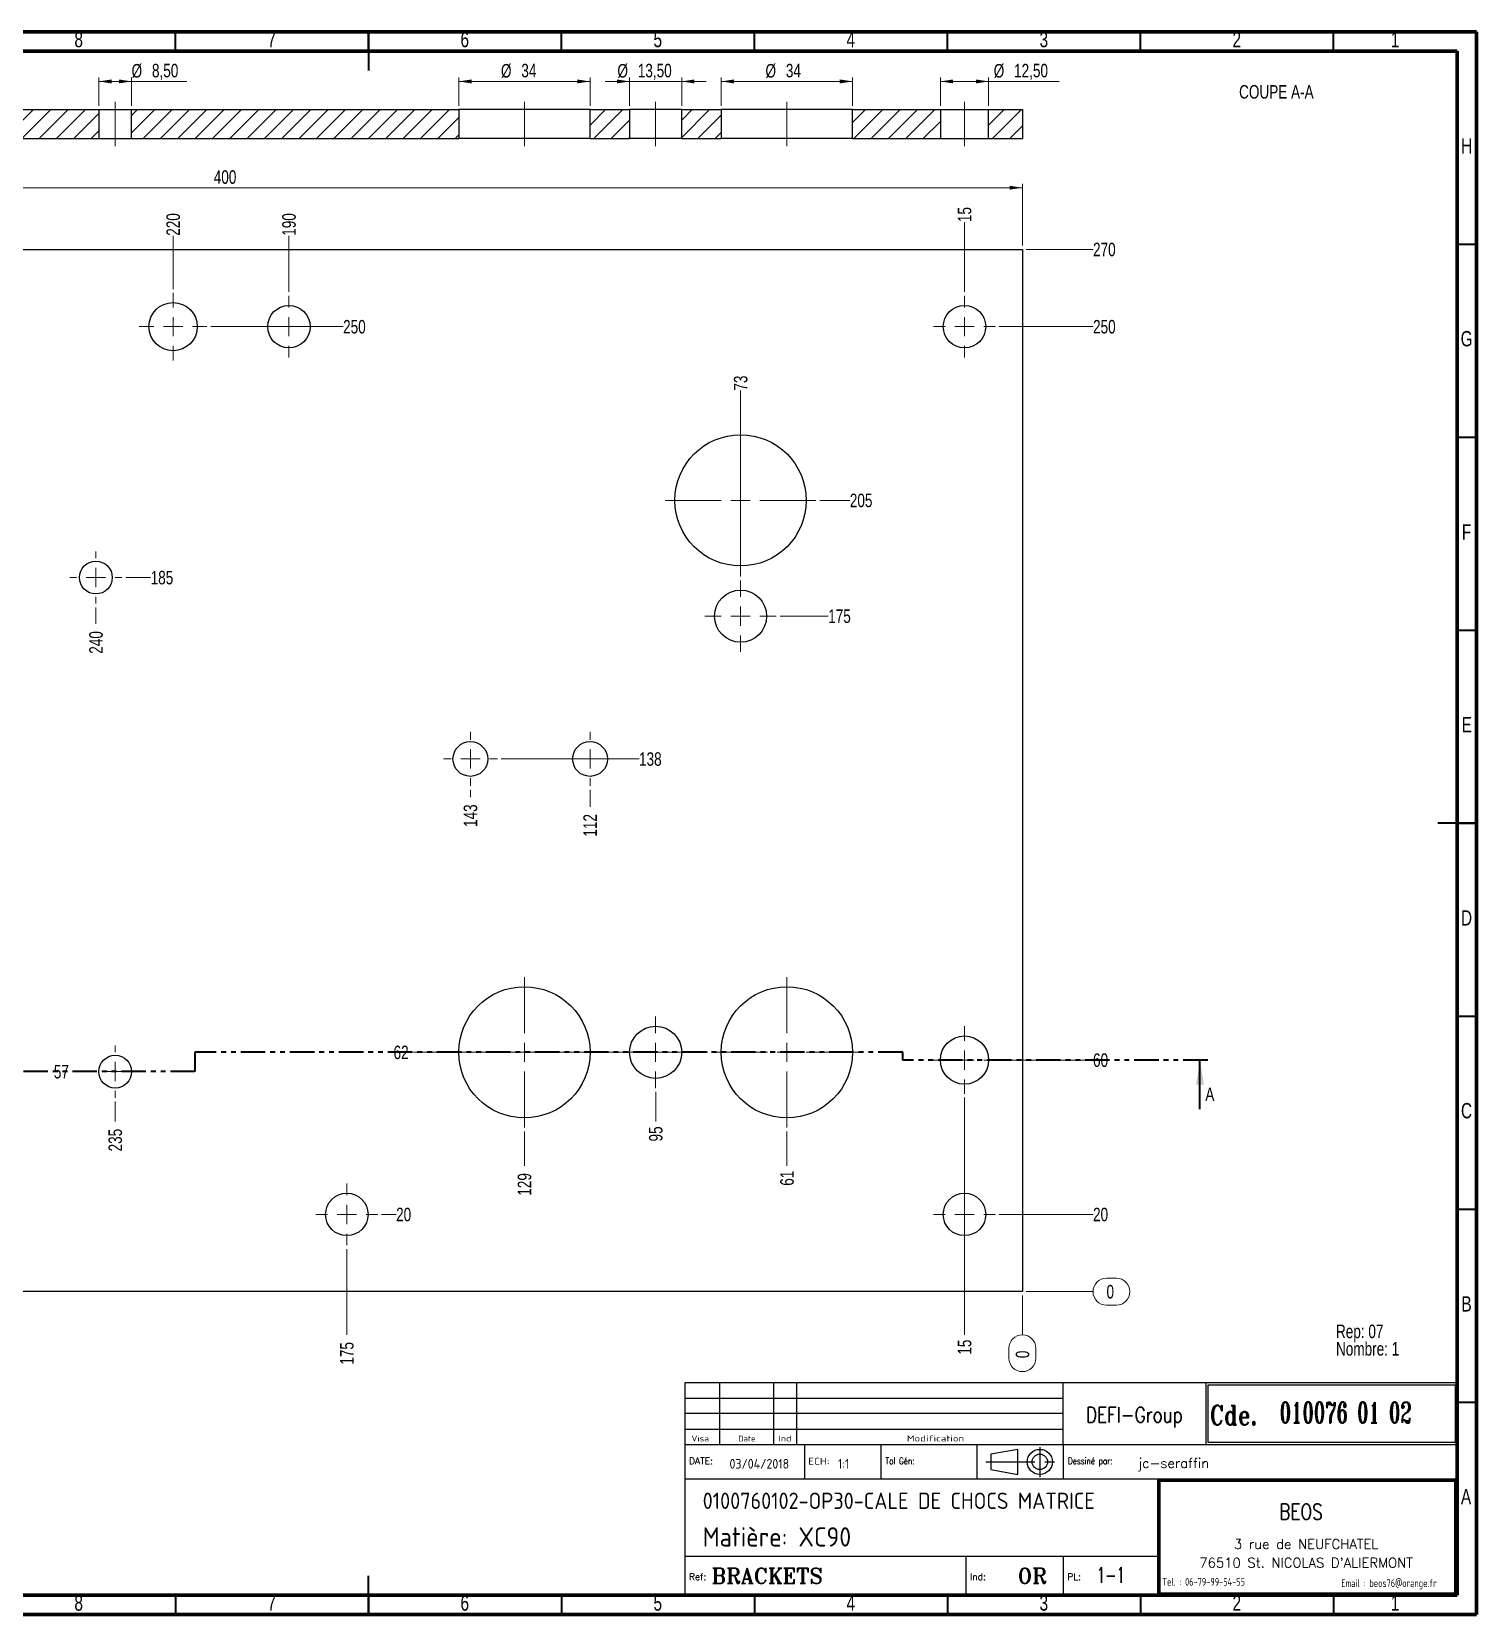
# Model space of a CAD drawing. Header units: millimetres. Extents: x 15 to 589, y 5 to 415.
# Drawn here: x 214.8 to 589, y 5 to 415 of the extents above; entities that cross this region are included whole.
import ezdxf

# ---------------------------------------------------------------- set-up
doc = ezdxf.new("R2010")
doc.units = ezdxf.units.MM
doc.linetypes.add('CENTERX2', pattern=[20.32, 12.7, -2.54, 2.54, -2.54])
doc.linetypes.add('PHANTOM', pattern=[12.7, 6.35, -1.27, 1.27, -1.27, 1.27, -1.27])
doc.layers.add('DIMENSIONS', color=176, linetype='Continuous')
doc.styles.add('SLDTEXTSTYLE0', font='TXT', dxfattribs={"width": 0.75})
doc.styles.add('SLDTEXTSTYLE1', font='ISOCP')
doc.styles.add('SLDTEXTSTYLE10', font='ISOCP', dxfattribs={"width": 1.147311})
doc.styles.add('SLDTEXTSTYLE11', font='ISOCP', dxfattribs={"width": 1.385904})
doc.styles.add('SLDTEXTSTYLE12', font='ISOCP', dxfattribs={"width": 1.246461})
doc.styles.add('SLDTEXTSTYLE13', font='ROMAND')
doc.styles.add('SLDTEXTSTYLE2', font='ROMANT', dxfattribs={"width": 0.8})
doc.styles.add('SLDTEXTSTYLE3', font='ISOCP', dxfattribs={"width": 0.8})
doc.styles.add('SLDTEXTSTYLE4', font='ROMANS', dxfattribs={"width": 0.8})
doc.styles.add('SLDTEXTSTYLE5', font='ROMANT')
doc.styles.add('SLDTEXTSTYLE6', font='ROMANS')
doc.styles.add('SLDTEXTSTYLE7', font='ROMANT', dxfattribs={"width": 0.65})
doc.styles.add('SLDTEXTSTYLE8', font='ISOCP', dxfattribs={"width": 1.446157})
doc.styles.add('SLDTEXTSTYLE9', font='ISOCP', dxfattribs={"width": 1.294402})
doc.dimstyles.new('SLDDIMSTYLE0', dxfattribs={"dimtxt": 3.5, "dimasz": 3.302, "dimexe": 0, "dimexo": 0.0625, "dimgap": 0.875, "dimtad": 0, "dimtih": 1, "dimtoh": 1, "dimdec": 0, "dimrnd": 1e-09, "dimdsep": 46, "dimtxsty": 'SLDTEXTSTYLE0', "dimblk1": 'NONE', "dimblk2": 'NONE', "dimsah": 1, "dimcen": 0.09, "dimadec": 0, "dimazin": 2, "dimtfac": 1, "dimtdec": 0, "dimtofl": 0, "dimtmove": 0, "dimatfit": 3, "dimldrblk": 'NONE', "dimfxl": 1, "dimfrac": 2, "dimtolj": 1, "dimtzin": 12, "dimarcsym": 0})
doc.dimstyles.new('SLDDIMSTYLE1', dxfattribs={"dimtxt": 3.5, "dimasz": 3.302, "dimexe": 0, "dimexo": 0.0625, "dimgap": 0.875, "dimtad": 0, "dimtih": 1, "dimtoh": 1, "dimrnd": 1e-09, "dimzin": 12, "dimdsep": 46, "dimtxsty": 'SLDTEXTSTYLE0', "dimblk1": 'NONE', "dimblk2": 'NONE', "dimsah": 1, "dimcen": 0.09, "dimadec": 0, "dimazin": 3, "dimtfac": 1, "dimtofl": 0, "dimtmove": 0, "dimatfit": 3, "dimldrblk": 'NONE', "dimfxl": 1, "dimfrac": 2, "dimtolj": 1, "dimtzin": 12, "dimarcsym": 0})
doc.dimstyles.new('SLDDIMSTYLE2', dxfattribs={"dimtxt": 3.5, "dimasz": 3.302, "dimexe": 0, "dimexo": 0.0625, "dimgap": 0.875, "dimtad": 1, "dimrnd": 1e-09, "dimzin": 12, "dimdsep": 46, "dimtxsty": 'SLDTEXTSTYLE0', "dimsah": 1, "dimcen": 0.09, "dimadec": 0, "dimazin": 3, "dimtfac": 1, "dimtofl": 0, "dimtmove": 0, "dimatfit": 3, "dimfxl": 1, "dimfrac": 2, "dimtolj": 1, "dimtzin": 12, "dimarcsym": 0})
doc.dimstyles.new('SLDDIMSTYLE4', dxfattribs={"dimtxt": 3.5, "dimasz": 3.302, "dimexe": 0, "dimexo": 0.0625, "dimgap": 0.875, "dimtad": 1, "dimrnd": 1e-09, "dimzin": 12, "dimdsep": 46, "dimtxsty": 'SLDTEXTSTYLE0', "dimsah": 1, "dimcen": 0.09, "dimadec": 0, "dimazin": 3, "dimtfac": 1, "dimtmove": 0, "dimatfit": 0, "dimfxl": 1, "dimfrac": 2, "dimtolj": 1, "dimtzin": 12, "dimarcsym": 0})

# ---------------------------------------------------------------- blocks, each defined once
blk = doc.blocks.new('SW_NOTE_0')
at = {"color": 0, "linetype": 'Continuous', "lineweight": 0, "char_height": 3.5, "attachment_point": 1, "style": 'SLDTEXTSTYLE0'}
for s, insert in [('Rep: 07', (0, 4.51)), ('Nombre: 1', (0, -0.01))]:
    blk.add_mtext(s, dxfattribs=dict(at, insert=insert))
blk = doc.blocks.new('_D')
at = {"color": 7, "linetype": 'Continuous', "lineweight": 18}
for p, q in [((493.2, 92.1), (495.78, 92.1)), ((472.42, 88.61), (489.71, 88.61)), ((495.78, 85.12), (493.2, 85.12))]:
    blk.add_line(p, q, dxfattribs=at)
for centre, start, end in [((493.2, 88.61), 90, 270), ((495.78, 88.61), 270, 90)]:
    blk.add_arc(centre, 3.49, start, end, dxfattribs=at)
at = {"color": 7, "linetype": 'Continuous', "lineweight": 18, "insert": (493.2, 90.34), "char_height": 3.5, "attachment_point": 1, "style": 'SLDTEXTSTYLE0'}
blk.add_mtext('0', dxfattribs=at)
blk = doc.blocks.new('_None')
blk = doc.blocks.new('_D_1')
at = {"color": 7, "linetype": 'Continuous', "lineweight": 18}
blk.add_line((77.42, 108.61), (64.93, 108.61), dxfattribs=at)
at = {"color": 7, "linetype": 'Continuous', "lineweight": 18, "insert": (59.76, 110.34), "char_height": 3.5, "attachment_point": 1, "style": 'SLDTEXTSTYLE0'}
blk.add_mtext('20', dxfattribs=at)
blk = doc.blocks.new('_D_2')
at = {"color": 7, "linetype": 'Continuous', "lineweight": 18}
blk.add_line((305.42, 108.61), (309.18, 108.61), dxfattribs=at)
at = {"color": 7, "linetype": 'Continuous', "lineweight": 18, "insert": (309.18, 110.34), "char_height": 3.5, "attachment_point": 1, "style": 'SLDTEXTSTYLE0'}
blk.add_mtext('20', dxfattribs=at)
blk = doc.blocks.new('_D_3')
at = {"color": 7, "linetype": 'Continuous', "lineweight": 18}
blk.add_line((465.42, 108.61), (489.71, 108.61), dxfattribs=at)
at = {"color": 7, "linetype": 'Continuous', "lineweight": 18, "insert": (489.71, 110.34), "char_height": 3.5, "attachment_point": 1, "style": 'SLDTEXTSTYLE0'}
blk.add_mtext('20', dxfattribs=at)
blk = doc.blocks.new('_D_4')
at = {"color": 7, "linetype": 'Continuous', "lineweight": 18}
blk.add_line((228.67, 145.61), (225.69, 145.61), dxfattribs=at)
at = {"color": 7, "linetype": 'Continuous', "lineweight": 18, "insert": (220.52, 147.34), "char_height": 3.5, "attachment_point": 1, "style": 'SLDTEXTSTYLE0'}
blk.add_mtext('57', dxfattribs=at)
blk = doc.blocks.new('_D_5')
at = {"color": 7, "linetype": 'Continuous', "lineweight": 18}
blk.add_line((76.67, 148.61), (64.93, 148.61), dxfattribs=at)
at = {"color": 7, "linetype": 'Continuous', "lineweight": 18, "insert": (59.76, 150.34), "char_height": 3.5, "attachment_point": 1, "style": 'SLDTEXTSTYLE0'}
blk.add_mtext('60', dxfattribs=at)
blk = doc.blocks.new('_D_6')
at = {"color": 7, "linetype": 'Continuous', "lineweight": 18}
blk.add_line((466.17, 148.61), (489.71, 148.61), dxfattribs=at)
at = {"color": 7, "linetype": 'Continuous', "lineweight": 18, "insert": (489.71, 150.34), "char_height": 3.5, "attachment_point": 1, "style": 'SLDTEXTSTYLE0'}
blk.add_mtext('60', dxfattribs=at)
blk = doc.blocks.new('_D_7')
at = {"color": 7, "linetype": 'Continuous', "lineweight": 18}
blk.add_line((389.92, 150.61), (313.68, 150.61), dxfattribs=at)
at = {"color": 7, "linetype": 'Continuous', "lineweight": 18, "insert": (308.51, 152.34), "char_height": 3.5, "attachment_point": 1, "style": 'SLDTEXTSTYLE0'}
blk.add_mtext('62', dxfattribs=at)
blk = doc.blocks.new('_D_8')
at = {"color": 7, "linetype": 'Continuous', "lineweight": 18}
blk.add_line((163.67, 180.61), (159.95, 180.61), dxfattribs=at)
at = {"color": 7, "linetype": 'Continuous', "lineweight": 18, "insert": (154.78, 182.34), "char_height": 3.5, "attachment_point": 1, "style": 'SLDTEXTSTYLE0'}
blk.add_mtext('92', dxfattribs=at)
blk = doc.blocks.new('_D_9')
at = {"color": 7, "linetype": 'Continuous', "lineweight": 18}
blk.add_line((165.67, 215.61), (159.95, 215.61), dxfattribs=at)
at = {"color": 7, "linetype": 'Continuous', "lineweight": 18, "insert": (152.19, 217.34), "char_height": 3.5, "attachment_point": 1, "style": 'SLDTEXTSTYLE0'}
blk.add_mtext('127', dxfattribs=at)
blk = doc.blocks.new('_D_10')
at = {"color": 7, "linetype": 'Continuous', "lineweight": 18}
blk.add_line((336.42, 226.61), (372.11, 226.61), dxfattribs=at)
at = {"color": 7, "linetype": 'Continuous', "lineweight": 18, "insert": (372.11, 228.34), "char_height": 3.5, "attachment_point": 1, "style": 'SLDTEXTSTYLE0'}
blk.add_mtext('138', dxfattribs=at)
blk = doc.blocks.new('_D_11')
at = {"color": 7, "linetype": 'Continuous', "lineweight": 18}
blk.add_line((142.67, 243.61), (137.52, 243.61), dxfattribs=at)
at = {"color": 7, "linetype": 'Continuous', "lineweight": 18, "insert": (129.76, 245.34), "char_height": 3.5, "attachment_point": 1, "style": 'SLDTEXTSTYLE0'}
blk.add_mtext('155', dxfattribs=at)
blk = doc.blocks.new('_D_12')
at = {"color": 7, "linetype": 'Continuous', "lineweight": 18}
blk.add_line((408.67, 263.61), (421.11, 263.61), dxfattribs=at)
at = {"color": 7, "linetype": 'Continuous', "lineweight": 18, "insert": (421.11, 265.34), "char_height": 3.5, "attachment_point": 1, "style": 'SLDTEXTSTYLE0'}
blk.add_mtext('175', dxfattribs=at)
blk = doc.blocks.new('_D_13')
at = {"color": 7, "linetype": 'Continuous', "lineweight": 18}
blk.add_line((239.17, 273.61), (245.6, 273.61), dxfattribs=at)
at = {"color": 7, "linetype": 'Continuous', "lineweight": 18, "insert": (245.6, 275.34), "char_height": 3.5, "attachment_point": 1, "style": 'SLDTEXTSTYLE0'}
blk.add_mtext('185', dxfattribs=at)
blk = doc.blocks.new('_D_14')
at = {"color": 7, "linetype": 'Continuous', "lineweight": 18}
blk.add_line((418.92, 293.61), (426.71, 293.61), dxfattribs=at)
at = {"color": 7, "linetype": 'Continuous', "lineweight": 18, "insert": (426.71, 295.34), "char_height": 3.5, "attachment_point": 1, "style": 'SLDTEXTSTYLE0'}
blk.add_mtext('205', dxfattribs=at)
blk = doc.blocks.new('_D_15')
at = {"color": 7, "linetype": 'Continuous', "lineweight": 18}
blk.add_line((70.42, 328.61), (64.93, 328.61), dxfattribs=at)
at = {"color": 7, "linetype": 'Continuous', "lineweight": 18, "insert": (57.17, 330.34), "char_height": 3.5, "attachment_point": 1, "style": 'SLDTEXTSTYLE0'}
blk.add_mtext('240', dxfattribs=at)
blk = doc.blocks.new('_D_16')
at = {"color": 7, "linetype": 'Continuous', "lineweight": 18}
blk.add_line((97.42, 338.61), (64.93, 338.61), dxfattribs=at)
at = {"color": 7, "linetype": 'Continuous', "lineweight": 18, "insert": (57.17, 340.34), "char_height": 3.5, "attachment_point": 1, "style": 'SLDTEXTSTYLE0'}
blk.add_mtext('250', dxfattribs=at)
blk = doc.blocks.new('_D_17')
at = {"color": 7, "linetype": 'Continuous', "lineweight": 18}
blk.add_line((261.17, 338.61), (295.45, 338.61), dxfattribs=at)
at = {"color": 7, "linetype": 'Continuous', "lineweight": 18, "insert": (295.45, 340.34), "char_height": 3.5, "attachment_point": 1, "style": 'SLDTEXTSTYLE0'}
blk.add_mtext('250', dxfattribs=at)
blk = doc.blocks.new('_D_18')
at = {"color": 7, "linetype": 'Continuous', "lineweight": 18}
blk.add_line((465.42, 338.61), (489.71, 338.61), dxfattribs=at)
at = {"color": 7, "linetype": 'Continuous', "lineweight": 18, "insert": (489.71, 340.34), "char_height": 3.5, "attachment_point": 1, "style": 'SLDTEXTSTYLE0'}
blk.add_mtext('250', dxfattribs=at)
blk = doc.blocks.new('_D_19')
at = {"color": 7, "linetype": 'Continuous', "lineweight": 18}
blk.add_line((472.42, 358.61), (489.71, 358.61), dxfattribs=at)
at = {"color": 7, "linetype": 'Continuous', "lineweight": 18, "insert": (489.71, 360.34), "char_height": 3.5, "attachment_point": 1, "style": 'SLDTEXTSTYLE0'}
blk.add_mtext('270', dxfattribs=at)
blk = doc.blocks.new('_D_20')
at = {"color": 7, "linetype": 'Continuous', "lineweight": 18}
for p, q in [((471.42, 87.61), (471.42, 77.44)), ((467.93, 71.37), (467.93, 73.95)), ((474.9, 73.95), (474.9, 71.37))]:
    blk.add_line(p, q, dxfattribs=at)
for centre, start, end in [((471.42, 73.95), 0, 180), ((471.42, 71.37), 180, 0)]:
    blk.add_arc(centre, 3.49, start, end, dxfattribs=at)
at = {"color": 7, "linetype": 'Continuous', "lineweight": 18, "insert": (469.68, 71.37), "char_height": 3.5, "attachment_point": 1, "rotation": 90, "style": 'SLDTEXTSTYLE0'}
blk.add_mtext('0', dxfattribs=at)
blk = doc.blocks.new('_D_21')
at = {"color": 7, "linetype": 'Continuous', "lineweight": 18}
blk.add_line((456.42, 347.61), (456.42, 365.69), dxfattribs=at)
at = {"color": 7, "linetype": 'Continuous', "lineweight": 18, "insert": (454.68, 365.69), "char_height": 3.5, "attachment_point": 1, "rotation": 90, "style": 'SLDTEXTSTYLE0'}
blk.add_mtext('15', dxfattribs=at)
blk = doc.blocks.new('_D_22')
at = {"color": 7, "linetype": 'Continuous', "lineweight": 18}
blk.add_line((456.42, 138.86), (456.42, 77.44), dxfattribs=at)
at = {"color": 7, "linetype": 'Continuous', "lineweight": 18, "insert": (454.68, 72.27), "char_height": 3.5, "attachment_point": 1, "rotation": 90, "style": 'SLDTEXTSTYLE0'}
blk.add_mtext('15', dxfattribs=at)
blk = doc.blocks.new('_D_23')
at = {"color": 7, "linetype": 'Continuous', "lineweight": 18}
blk.add_line((410.42, 130.11), (410.42, 121.21), dxfattribs=at)
at = {"color": 7, "linetype": 'Continuous', "lineweight": 18, "insert": (408.68, 116.04), "char_height": 3.5, "attachment_point": 1, "rotation": 90, "style": 'SLDTEXTSTYLE0'}
blk.add_mtext('61', dxfattribs=at)
blk = doc.blocks.new('_D_24')
at = {"color": 7, "linetype": 'Continuous', "lineweight": 18}
blk.add_line((398.42, 273.86), (398.42, 322.03), dxfattribs=at)
at = {"color": 7, "linetype": 'Continuous', "lineweight": 18, "insert": (396.68, 322.03), "char_height": 3.5, "attachment_point": 1, "rotation": 90, "style": 'SLDTEXTSTYLE0'}
blk.add_mtext('73', dxfattribs=at)
blk = doc.blocks.new('_D_25')
at = {"color": 7, "linetype": 'Continuous', "lineweight": 18}
blk.add_line((376.42, 140.36), (376.42, 132.69), dxfattribs=at)
at = {"color": 7, "linetype": 'Continuous', "lineweight": 18, "insert": (374.68, 127.51), "char_height": 3.5, "attachment_point": 1, "rotation": 90, "style": 'SLDTEXTSTYLE0'}
blk.add_mtext('95', dxfattribs=at)
blk = doc.blocks.new('_D_26')
at = {"color": 7, "linetype": 'Continuous', "lineweight": 18}
blk.add_line((359.42, 218.61), (359.42, 214.24), dxfattribs=at)
at = {"color": 7, "linetype": 'Continuous', "lineweight": 18, "insert": (357.68, 206.48), "char_height": 3.5, "attachment_point": 1, "rotation": 90, "style": 'SLDTEXTSTYLE0'}
blk.add_mtext('112', dxfattribs=at)
blk = doc.blocks.new('_D_27')
at = {"color": 7, "linetype": 'Continuous', "lineweight": 18}
blk.add_line((342.42, 130.11), (342.42, 121.21), dxfattribs=at)
at = {"color": 7, "linetype": 'Continuous', "lineweight": 18, "insert": (340.68, 113.45), "char_height": 3.5, "attachment_point": 1, "rotation": 90, "style": 'SLDTEXTSTYLE0'}
blk.add_mtext('129', dxfattribs=at)
blk = doc.blocks.new('_D_28')
at = {"color": 7, "linetype": 'Continuous', "lineweight": 18}
blk.add_line((328.42, 218.61), (328.42, 216.74), dxfattribs=at)
at = {"color": 7, "linetype": 'Continuous', "lineweight": 18, "insert": (326.68, 208.98), "char_height": 3.5, "attachment_point": 1, "rotation": 90, "style": 'SLDTEXTSTYLE0'}
blk.add_mtext('143', dxfattribs=at)
blk = doc.blocks.new('_D_29')
at = {"color": 7, "linetype": 'Continuous', "lineweight": 18}
blk.add_line((296.42, 99.61), (296.42, 77.44), dxfattribs=at)
at = {"color": 7, "linetype": 'Continuous', "lineweight": 18, "insert": (294.68, 69.68), "char_height": 3.5, "attachment_point": 1, "rotation": 90, "style": 'SLDTEXTSTYLE0'}
blk.add_mtext('175', dxfattribs=at)
blk = doc.blocks.new('_D_30')
at = {"color": 7, "linetype": 'Continuous', "lineweight": 18}
blk.add_line((281.42, 347.61), (281.42, 362.15), dxfattribs=at)
at = {"color": 7, "linetype": 'Continuous', "lineweight": 18, "insert": (279.68, 362.15), "char_height": 3.5, "attachment_point": 1, "rotation": 90, "style": 'SLDTEXTSTYLE0'}
blk.add_mtext('190', dxfattribs=at)
blk = doc.blocks.new('_D_31')
at = {"color": 7, "linetype": 'Continuous', "lineweight": 18}
blk.add_line((251.42, 348.36), (251.42, 362.15), dxfattribs=at)
at = {"color": 7, "linetype": 'Continuous', "lineweight": 18, "insert": (249.68, 362.15), "char_height": 3.5, "attachment_point": 1, "rotation": 90, "style": 'SLDTEXTSTYLE0'}
blk.add_mtext('220', dxfattribs=at)
blk = doc.blocks.new('_D_32')
at = {"color": 7, "linetype": 'Continuous', "lineweight": 18}
blk.add_line((236.42, 137.86), (236.42, 132.69), dxfattribs=at)
at = {"color": 7, "linetype": 'Continuous', "lineweight": 18, "insert": (234.68, 124.93), "char_height": 3.5, "attachment_point": 1, "rotation": 90, "style": 'SLDTEXTSTYLE0'}
blk.add_mtext('235', dxfattribs=at)
blk = doc.blocks.new('_D_33')
at = {"color": 7, "linetype": 'Continuous', "lineweight": 18}
blk.add_line((231.42, 265.86), (231.42, 261.63), dxfattribs=at)
at = {"color": 7, "linetype": 'Continuous', "lineweight": 18, "insert": (229.68, 253.87), "char_height": 3.5, "attachment_point": 1, "rotation": 90, "style": 'SLDTEXTSTYLE0'}
blk.add_mtext('240', dxfattribs=at)
blk = doc.blocks.new('_D_34')
at = {"color": 7, "linetype": 'Continuous', "lineweight": 18}
blk.add_line((173.42, 223.36), (173.42, 226.61), dxfattribs=at)
at = {"color": 7, "linetype": 'Continuous', "lineweight": 18, "insert": (171.68, 226.61), "char_height": 3.5, "attachment_point": 1, "rotation": 90, "style": 'SLDTEXTSTYLE0'}
blk.add_mtext('298', dxfattribs=at)
blk = doc.blocks.new('_D_35')
at = {"color": 7, "linetype": 'Continuous', "lineweight": 18}
blk.add_line((171.42, 172.86), (171.42, 166.75), dxfattribs=at)
at = {"color": 7, "linetype": 'Continuous', "lineweight": 18, "insert": (169.68, 158.99), "char_height": 3.5, "attachment_point": 1, "rotation": 90, "style": 'SLDTEXTSTYLE0'}
blk.add_mtext('300', dxfattribs=at)
blk = doc.blocks.new('_D_36')
at = {"color": 7, "linetype": 'Continuous', "lineweight": 18}
blk.add_line((150.42, 251.36), (150.42, 255.45), dxfattribs=at)
at = {"color": 7, "linetype": 'Continuous', "lineweight": 18, "insert": (148.68, 255.45), "char_height": 3.5, "attachment_point": 1, "rotation": 90, "style": 'SLDTEXTSTYLE0'}
blk.add_mtext('321', dxfattribs=at)
blk = doc.blocks.new('_D_37')
at = {"color": 7, "linetype": 'Continuous', "lineweight": 18}
blk.add_line((106.42, 347.61), (106.42, 362.15), dxfattribs=at)
at = {"color": 7, "linetype": 'Continuous', "lineweight": 18, "insert": (104.68, 362.15), "char_height": 3.5, "attachment_point": 1, "rotation": 90, "style": 'SLDTEXTSTYLE0'}
blk.add_mtext('365', dxfattribs=at)
blk = doc.blocks.new('_D_38')
at = {"color": 7, "linetype": 'Continuous', "lineweight": 18}
blk.add_line((91.42, 359.61), (91.42, 362.15), dxfattribs=at)
at = {"color": 7, "linetype": 'Continuous', "lineweight": 18, "insert": (89.68, 362.15), "char_height": 3.5, "attachment_point": 1, "rotation": 90, "style": 'SLDTEXTSTYLE0'}
blk.add_mtext('380', dxfattribs=at)
blk = doc.blocks.new('_D_39')
at = {"color": 7, "linetype": 'Continuous', "lineweight": 18}
blk.add_line((86.42, 138.86), (86.42, 77.44), dxfattribs=at)
at = {"color": 7, "linetype": 'Continuous', "lineweight": 18, "insert": (84.68, 69.68), "char_height": 3.5, "attachment_point": 1, "rotation": 90, "style": 'SLDTEXTSTYLE0'}
blk.add_mtext('385', dxfattribs=at)
blk = doc.blocks.new('_D_40')
at = {"color": 7, "linetype": 'Continuous', "lineweight": 18}
blk.add_line((71.42, 87.61), (71.42, 77.44), dxfattribs=at)
at = {"color": 7, "linetype": 'Continuous', "lineweight": 18, "insert": (69.68, 69.68), "char_height": 3.5, "attachment_point": 1, "rotation": 90, "style": 'SLDTEXTSTYLE0'}
blk.add_mtext('400', dxfattribs=at)
blk = doc.blocks.new('_D_42')
at = {"color": 7, "linetype": 'Continuous', "lineweight": 18}
for p, q in [((71.42, 329.61), (71.42, 375.61)), ((71.42, 374.61), (471.42, 374.61)), ((471.42, 359.61), (471.42, 375.61))]:
    blk.add_line(p, q, dxfattribs=at)
for points in [[(71.42, 374.61), (74.72, 374.1), (74.72, 375.11)], [(471.42, 374.61), (468.11, 375.11), (468.11, 374.1)]]:
    blk.add_solid(points, dxfattribs=at)
at = {"color": 7, "linetype": 'Continuous', "lineweight": 18, "insert": (261.95, 379.12), "char_height": 3.5, "attachment_point": 1, "style": 'SLDTEXTSTYLE0'}
blk.add_mtext('400', dxfattribs=at)
blk = doc.blocks.new('SW_CENTERMARKSYMBOL_0')
at = {"color": 0, "linetype": 'Continuous', "lineweight": 0}
for p, q in [((0, 5), (0, 8)), ((-5, 0), (-8, 0)), ((0, 0), (-2.5, 0)), ((0, 0), (0, 2.5)), ((0, 0), (0, -2.5)), ((0, 0), (2.5, 0)), ((5, 0), (8, 0)), ((0, -5), (0, -8))]:
    blk.add_line(p, q, dxfattribs=at)
blk = doc.blocks.new('SW_CENTERMARKSYMBOL_1')
at = {"color": 0, "linetype": 'Continuous', "lineweight": 0}
for p, q in [((0, 5), (0, 8)), ((-5, 0), (-8, 0)), ((0, 0), (-2.5, 0)), ((0, 0), (0, 2.5)), ((0, 0), (0, -2.5)), ((0, 0), (2.5, 0)), ((5, 0), (8, 0)), ((0, -5), (0, -8))]:
    blk.add_line(p, q, dxfattribs=at)
blk = doc.blocks.new('SW_CENTERMARKSYMBOL_4')
at = {"color": 0, "linetype": 'Continuous', "lineweight": 0}
for p, q in [((0, 5), (0, 8)), ((-5, 0), (-8, 0)), ((0, 0), (-2.5, 0)), ((0, 0), (0, 2.5)), ((0, 0), (0, -2.5)), ((0, 0), (2.5, 0)), ((5, 0), (8, 0)), ((0, -5), (0, -8))]:
    blk.add_line(p, q, dxfattribs=at)
blk = doc.blocks.new('SW_CENTERMARKSYMBOL_5')
at = {"color": 0, "linetype": 'Continuous', "lineweight": 0}
for p, q in [((0, 5), (0, 8)), ((-5, 0), (-8, 0)), ((0, 0), (-2.5, 0)), ((0, 0), (0, 2.5)), ((0, 0), (0, -2.5)), ((0, 0), (2.5, 0)), ((5, 0), (8, 0)), ((0, -5), (0, -8))]:
    blk.add_line(p, q, dxfattribs=at)
blk = doc.blocks.new('SW_CENTERMARKSYMBOL_7')
at = {"color": 0, "linetype": 'Continuous', "lineweight": 0}
for p, q in [((0, 5), (0, 8.75)), ((-5, 0), (-8.75, 0)), ((0, 0), (-2.5, 0)), ((0, 0), (0, 2.5)), ((0, 0), (0, -2.5)), ((0, 0), (2.5, 0)), ((5, 0), (8.75, 0)), ((0, -5), (0, -8.75))]:
    blk.add_line(p, q, dxfattribs=at)
blk = doc.blocks.new('SW_CENTERMARKSYMBOL_8')
at = {"color": 0, "linetype": 'Continuous', "lineweight": 0}
for p, q in [((0, 5), (0, 8.75)), ((-5, 0), (-8.75, 0)), ((0, 0), (-2.5, 0)), ((0, 0), (0, 2.5)), ((0, 0), (0, -2.5)), ((0, 0), (2.5, 0)), ((5, 0), (8.75, 0)), ((0, -5), (0, -8.75))]:
    blk.add_line(p, q, dxfattribs=at)
blk = doc.blocks.new('SW_CENTERMARKSYMBOL_9')
at = {"color": 0, "linetype": 'Continuous', "lineweight": 0}
for p, q in [((0, 5), (0, 19.5)), ((-5, 0), (-19.5, 0)), ((0, 0), (-2.5, 0)), ((0, 0), (0, 2.5)), ((0, 0), (0, -2.5)), ((0, 0), (2.5, 0)), ((5, 0), (19.5, 0)), ((0, -5), (0, -19.5))]:
    blk.add_line(p, q, dxfattribs=at)
blk = doc.blocks.new('SW_CENTERMARKSYMBOL_10')
at = {"color": 0, "linetype": 'Continuous', "lineweight": 0}
for p, q in [((0, 5), (0, 19.5)), ((-5, 0), (-19.5, 0)), ((0, 0), (-2.5, 0)), ((0, 0), (0, 2.5)), ((0, 0), (0, -2.5)), ((0, 0), (2.5, 0)), ((5, 0), (19.5, 0)), ((0, -5), (0, -19.5))]:
    blk.add_line(p, q, dxfattribs=at)
blk = doc.blocks.new('SW_CENTERMARKSYMBOL_11')
at = {"color": 0, "linetype": 'Continuous', "lineweight": 0}
for p, q in [((0, 5), (0, 19.5)), ((-5, 0), (-19.5, 0)), ((0, 0), (-2.5, 0)), ((0, 0), (0, 2.5)), ((0, 0), (0, -2.5)), ((0, 0), (2.5, 0)), ((5, 0), (19.5, 0)), ((0, -5), (0, -19.5))]:
    blk.add_line(p, q, dxfattribs=at)
blk = doc.blocks.new('SW_CENTERMARKSYMBOL_12')
at = {"color": 0, "linetype": 'Continuous', "lineweight": 0}
for p, q in [((0, 5), (0, 7)), ((-5, 0), (-7, 0)), ((0, 0), (-2.5, 0)), ((0, 0), (0, 2.5)), ((0, 0), (0, -2.5)), ((0, 0), (2.5, 0)), ((5, 0), (7, 0)), ((0, -5), (0, -7))]:
    blk.add_line(p, q, dxfattribs=at)
blk = doc.blocks.new('SW_CENTERMARKSYMBOL_13')
at = {"color": 0, "linetype": 'Continuous', "lineweight": 0}
for p, q in [((0, 5), (0, 7)), ((-5, 0), (-7, 0)), ((0, 0), (-2.5, 0)), ((0, 0), (0, 2.5)), ((0, 0), (0, -2.5)), ((0, 0), (2.5, 0)), ((5, 0), (7, 0)), ((0, -5), (0, -7))]:
    blk.add_line(p, q, dxfattribs=at)
blk = doc.blocks.new('SW_CENTERMARKSYMBOL_14')
at = {"color": 0, "linetype": 'Continuous', "lineweight": 0}
for p, q in [((0, 5), (0, 9.25)), ((-5, 0), (-9.25, 0)), ((0, 0), (-2.5, 0)), ((0, 0), (0, 2.5)), ((0, 0), (0, -2.5)), ((0, 0), (2.5, 0)), ((5, 0), (9.25, 0)), ((0, -5), (0, -9.25))]:
    blk.add_line(p, q, dxfattribs=at)
blk = doc.blocks.new('SW_CENTERMARKSYMBOL_15')
at = {"color": 0, "linetype": 'Continuous', "lineweight": 0}
for p, q in [((0, 5), (0, 9.25)), ((-5, 0), (-9.25, 0)), ((0, 0), (-2.5, 0)), ((0, 0), (0, 2.5)), ((0, 0), (0, -2.5)), ((0, 0), (2.5, 0)), ((5, 0), (9.25, 0)), ((0, -5), (0, -9.25))]:
    blk.add_line(p, q, dxfattribs=at)
blk = doc.blocks.new('SW_CENTERMARKSYMBOL_17')
at = {"color": 0, "linetype": 'Continuous', "lineweight": 0}
for p, q in [((0, 5), (0, 6.75)), ((-5, 0), (-6.75, 0)), ((0, 0), (-2.5, 0)), ((0, 0), (0, 2.5)), ((0, 0), (0, -2.5)), ((0, 0), (2.5, 0)), ((5, 0), (6.75, 0)), ((0, -5), (0, -6.75))]:
    blk.add_line(p, q, dxfattribs=at)
blk = doc.blocks.new('SW_CENTERMARKSYMBOL_18')
at = {"color": 0, "linetype": 'Continuous', "lineweight": 0}
for p, q in [((0, 5), (0, 6.75)), ((-5, 0), (-6.75, 0)), ((0, 0), (-2.5, 0)), ((0, 0), (0, 2.5)), ((0, 0), (0, -2.5)), ((0, 0), (2.5, 0)), ((5, 0), (6.75, 0)), ((0, -5), (0, -6.75))]:
    blk.add_line(p, q, dxfattribs=at)
blk = doc.blocks.new('_D_44')
at = {"color": 7, "linetype": 'Continuous', "lineweight": 18}
for p, q in [((450.17, 395.83), (450.17, 403.14)), ((450.17, 402.14), (462.67, 402.14)), ((462.67, 395.83), (462.67, 403.14)), ((462.67, 402.14), (480.9, 402.14))]:
    blk.add_line(p, q, dxfattribs=at)
for points in [[(450.17, 402.14), (453.47, 401.63), (453.47, 402.65)], [(462.67, 402.14), (459.36, 402.65), (459.36, 401.63)]]:
    blk.add_solid(points, dxfattribs=at)
at = {"color": 7, "linetype": 'Continuous', "lineweight": 18, "char_height": 3.5, "attachment_point": 1, "style": 'SLDTEXTSTYLE0'}
for s, insert in [('%%c', (463.98, 406.65)), ('12,50', (469.26, 406.7))]:
    blk.add_mtext(s, dxfattribs=dict(at, insert=insert))
blk = doc.blocks.new('_D_45')
at = {"color": 7, "linetype": 'Continuous', "lineweight": 18}
for p, q in [((393.42, 395.83), (393.42, 403.14)), ((393.42, 402.14), (427.42, 402.14)), ((427.42, 395.83), (427.42, 403.14))]:
    blk.add_line(p, q, dxfattribs=at)
for points in [[(393.42, 402.14), (396.72, 401.63), (396.72, 402.65)], [(427.42, 402.14), (424.11, 402.65), (424.11, 401.63)]]:
    blk.add_solid(points, dxfattribs=at)
at = {"color": 7, "linetype": 'Continuous', "lineweight": 18, "char_height": 3.5, "attachment_point": 1, "style": 'SLDTEXTSTYLE0'}
for s, insert in [('%%c', (404.86, 406.65)), ('34', (410.14, 406.7))]:
    blk.add_mtext(s, dxfattribs=dict(at, insert=insert))
blk = doc.blocks.new('_D_46')
at = {"color": 7, "linetype": 'Continuous', "lineweight": 18}
for p, q in [((369.67, 402.14), (363.32, 402.14)), ((369.67, 395.83), (369.67, 403.14)), ((369.67, 402.14), (383.17, 402.14)), ((383.17, 395.83), (383.17, 403.14)), ((383.17, 402.14), (389.52, 402.14))]:
    blk.add_line(p, q, dxfattribs=at)
for points in [[(369.67, 402.14), (366.36, 402.65), (366.36, 401.63)], [(383.17, 402.14), (386.47, 401.63), (386.47, 402.65)]]:
    blk.add_solid(points, dxfattribs=at)
at = {"color": 7, "linetype": 'Continuous', "lineweight": 18, "char_height": 3.5, "attachment_point": 1, "style": 'SLDTEXTSTYLE0'}
for s, insert in [('%%c', (366.51, 406.65)), ('13,50', (371.79, 406.7))]:
    blk.add_mtext(s, dxfattribs=dict(at, insert=insert))
blk = doc.blocks.new('_D_47')
at = {"color": 7, "linetype": 'Continuous', "lineweight": 18}
for p, q in [((325.42, 395.83), (325.42, 403.14)), ((325.42, 402.14), (359.42, 402.14)), ((359.42, 395.83), (359.42, 403.14))]:
    blk.add_line(p, q, dxfattribs=at)
for points in [[(325.42, 402.14), (328.72, 401.63), (328.72, 402.65)], [(359.42, 402.14), (356.11, 402.65), (356.11, 401.63)]]:
    blk.add_solid(points, dxfattribs=at)
at = {"color": 7, "linetype": 'Continuous', "lineweight": 18, "char_height": 3.5, "attachment_point": 1, "style": 'SLDTEXTSTYLE0'}
for s, insert in [('%%c', (336.34, 406.65)), ('34', (341.62, 406.7))]:
    blk.add_mtext(s, dxfattribs=dict(at, insert=insert))
blk = doc.blocks.new('_D_48')
at = {"color": 7, "linetype": 'Continuous', "lineweight": 18}
for p, q in [((232.17, 395.83), (232.17, 403.14)), ((232.17, 402.14), (240.67, 402.14)), ((240.67, 395.83), (240.67, 403.14)), ((240.67, 402.14), (254.99, 402.14))]:
    blk.add_line(p, q, dxfattribs=at)
for points in [[(232.17, 402.14), (235.47, 401.63), (235.47, 402.65)], [(240.67, 402.14), (237.36, 402.65), (237.36, 401.63)]]:
    blk.add_solid(points, dxfattribs=at)
at = {"color": 7, "linetype": 'Continuous', "lineweight": 18, "char_height": 3.5, "attachment_point": 1, "style": 'SLDTEXTSTYLE0'}
for s, insert in [('%%c', (240.66, 406.65)), ('8,50', (245.94, 406.7))]:
    blk.add_mtext(s, dxfattribs=dict(at, insert=insert))

msp = doc.modelspace()

# ---------------------------------------------------------------- hatches: boundary and pattern name
at = {"linetype": 'Continuous', "lineweight": 18}
h = msp.add_hatch(dxfattribs=at)
h.set_pattern_fill('ANSI31', style=0)
h.paths.add_polyline_path([(232.166, 394.834), (91.916, 394.834), (91.916, 387.334), (232.166, 387.334)], flags=0)
h = msp.add_hatch(dxfattribs=at)
h.set_pattern_fill('ANSI31', style=0)
h.paths.add_polyline_path([(325.416, 394.834), (240.666, 394.834), (240.666, 387.334), (325.416, 387.334)], flags=0)
h = msp.add_hatch(dxfattribs=at)
h.set_pattern_fill('ANSI31', style=0)
h.paths.add_polyline_path([(359.416, 394.834), (359.416, 387.334), (369.666, 387.334), (369.666, 394.834)], flags=0)
h = msp.add_hatch(dxfattribs=at)
h.set_pattern_fill('ANSI31', style=0)
h.paths.add_polyline_path([(393.416, 387.334), (393.416, 394.834), (383.166, 394.834), (383.166, 387.334)], flags=0)
h = msp.add_hatch(dxfattribs=at)
h.set_pattern_fill('ANSI31', style=0)
h.paths.add_polyline_path([(450.166, 394.834), (427.416, 394.834), (427.416, 387.334), (450.166, 387.334)], flags=0)
h = msp.add_hatch(dxfattribs=at)
h.set_pattern_fill('ANSI31', style=0)
h.paths.add_polyline_path([(471.416, 387.334), (471.416, 394.834), (462.666, 394.834), (462.666, 387.334)], flags=0)

# ---------------------------------------------------------------- linework, layer by layer
at = {"color": 7, "linetype": 'Continuous', "lineweight": 70}
for p, q in [((15, 415), (589, 415)), ((589, 415), (589, 5)), ((20, 410), (584, 410)), ((584, 410), (584, 10)), ((584, 10), (20, 10)), ((589, 5), (15, 5))]:
    msp.add_line(p, q, dxfattribs=at)
at = {"color": 7, "linetype": 'Continuous', "lineweight": 35}
for p, q in [((252, 410), (252, 415)), ((302, 415), (302, 405)), ((302, 410), (302, 415)), ((352, 410), (352, 415)), ((402, 410), (402, 415)), ((452, 410), (452, 415)), ((502, 410), (502, 415)), ((552, 410), (552, 415)), ((584, 360), (589, 360)), ((584, 310), (589, 310)), ((584, 260), (589, 260)), ((589, 210), (579, 210)), ((584, 210), (589, 210)), ((584, 160), (589, 160)), ((517.416, 135.907), (517.416, 148.607)), ((584, 110), (589, 110)), ((584, 60), (589, 60)), ((302, 5), (302, 15)), ((252, 10), (252, 5)), ((302, 10), (302, 5)), ((352, 10), (352, 5)), ((402, 10), (402, 5)), ((452, 10), (452, 5)), ((502, 10), (502, 5)), ((552, 10), (552, 5))]:
    msp.add_line(p, q, dxfattribs=at)
at = {"color": 7, "linetype": 'Continuous', "lineweight": 25}
for p, q in [((91.916, 394.834), (232.166, 394.834)), ((232.166, 394.834), (232.166, 387.334)), ((232.166, 394.834), (240.666, 394.834)), ((240.666, 387.334), (240.666, 394.834)), ((240.666, 394.834), (325.416, 394.834)), ((325.416, 394.834), (325.416, 387.334)), ((359.416, 394.834), (325.416, 394.834)), ((359.416, 387.334), (359.416, 394.834)), ((359.416, 394.834), (369.666, 394.834)), ((369.666, 394.834), (369.666, 387.334)), ((383.166, 394.834), (369.666, 394.834)), ((383.166, 387.334), (383.166, 394.834)), ((383.166, 394.834), (393.416, 394.834)), ((393.416, 394.834), (393.416, 387.334)), ((427.416, 394.834), (393.416, 394.834)), ((427.416, 387.334), (427.416, 394.834)), ((427.416, 394.834), (450.166, 394.834)), ((450.166, 394.834), (450.166, 387.334)), ((450.166, 394.834), (462.666, 394.834)), ((462.666, 387.334), (462.666, 394.834)), ((462.666, 394.834), (471.416, 394.834)), ((471.416, 394.834), (471.416, 387.334)), ((91.916, 387.334), (232.166, 387.334)), ((232.166, 387.334), (240.666, 387.334)), ((240.666, 387.334), (325.416, 387.334)), ((359.416, 387.334), (325.416, 387.334)), ((359.416, 387.334), (369.666, 387.334)), ((383.166, 387.334), (369.666, 387.334)), ((383.166, 387.334), (393.416, 387.334)), ((427.416, 387.334), (393.416, 387.334)), ((427.416, 387.334), (450.166, 387.334)), ((450.166, 387.334), (462.666, 387.334)), ((462.666, 387.334), (471.416, 387.334)), ((91.416, 358.607), (471.416, 358.607)), ((471.416, 358.607), (471.416, 88.607)), ((471.416, 88.607), (71.416, 88.607))]:
    msp.add_line(p, q, dxfattribs=at)
at = {"color": 7, "linetype": 'CENTERX2', "lineweight": 18}
for p, q in [((236.416, 385.334), (236.416, 396.834)), ((342.416, 385.334), (342.416, 396.834)), ((376.416, 385.334), (376.416, 396.834)), ((410.416, 385.334), (410.416, 396.834)), ((456.416, 385.334), (456.416, 396.834))]:
    msp.add_line(p, q, dxfattribs=at)
at = {"color": 7, "linetype": 'PHANTOM', "lineweight": 35}
for p, q in [((440.404, 150.607), (257.086, 150.607)), ((257.086, 150.607), (257.086, 145.607)), ((440.404, 148.607), (440.404, 150.607)), ((519.416, 148.607), (440.404, 148.607)), ((257.086, 145.607), (131.58, 145.607))]:
    msp.add_line(p, q, dxfattribs=at)
at = {"color": 7, "linetype": 'Continuous', "lineweight": 25}
for centre, radius in [((251.416, 338.607), 6.25), ((281.416, 338.607), 5.5), ((456.416, 338.607), 5.5), ((398.416, 293.607), 17), ((231.416, 273.607), 4.25), ((398.416, 263.607), 6.75), ((328.416, 226.607), 4.5), ((359.416, 226.607), 4.5), ((342.416, 150.607), 17), ((410.416, 150.607), 17), ((376.416, 150.607), 6.75), ((456.416, 148.607), 6.25), ((236.416, 145.607), 4.25), ((296.416, 108.607), 5.5), ((456.416, 108.607), 5.5)]:
    msp.add_circle(centre, radius, dxfattribs=at)
at = {"color": 7, "linetype": 'Continuous', "lineweight": 35}
msp.add_solid([(517.416, 148.607), (516.4, 142.257), (518.432, 142.257)], dxfattribs=at)
at = {"layer": 'DIMENSIONS', "color": 3}
for p, q in [((482, 65), (384, 65)), ((393, 49), (393, 65)), ((407, 49), (407, 65)), ((413, 49), (413, 65)), ((384, 61), (482, 61)), ((482, 57), (384, 57)), ((384, 53), (482, 53))]:
    msp.add_line(p, q, dxfattribs=at)
at = {"layer": 'DIMENSIONS', "color": 6}
for p, q in [((384, 65), (384, 10)), ((584, 10), (584, 65)), ((584, 40), (506.384, 40)), ((506.384, 40), (506.384, 10)), ((583.8, 39.8), (506.584, 39.8)), ((506.584, 39.8), (506.584, 10.2)), ((583.6, 39.6), (506.784, 39.6)), ((506.784, 39.6), (506.784, 10.4)), ((583.4, 39.4), (506.984, 39.4)), ((506.984, 39.4), (506.984, 10.6)), ((583.4, 10.6), (583.4, 39.4)), ((583.6, 10.4), (583.6, 39.6)), ((583.8, 10.2), (583.8, 39.8)), ((384, 10), (584, 10)), ((506.584, 10.2), (583.8, 10.2)), ((506.784, 10.4), (583.6, 10.4)), ((506.984, 10.6), (583.4, 10.6))]:
    msp.add_line(p, q, dxfattribs=at)
at = {"layer": 'DIMENSIONS', "color": 1}
for p, q in [((584, 65), (482, 65)), ((482, 49), (482, 65)), ((519, 49), (519, 65)), ((519.5, 49.5), (519.5, 64.5)), ((519.5, 64.5), (583.5, 64.5)), ((583.5, 64.5), (583.5, 49.5)), ((583.5, 49.5), (519.5, 49.5)), ((384, 49), (584, 49)), ((415, 49), (415, 40)), ((434.731, 49), (434.731, 40)), ((459.62, 49), (459.62, 40)), ((482, 49), (482, 40)), ((506.384, 40), (384, 40)), ((506.384, 20), (384, 20)), ((456.792, 20), (456.792, 10)), ((482, 20), (482, 10))]:
    msp.add_line(p, q, dxfattribs=at)
at = {"layer": 'DIMENSIONS'}
for p, q in [((519.5, 49.5), (519.5, 64.5)), ((519.5, 64.5), (583.5, 64.5)), ((583.5, 64.5), (583.5, 49.5)), ((583.5, 49.5), (519.5, 49.5))]:
    msp.add_line(p, q, dxfattribs=at)
at = {"layer": 'DIMENSIONS', "color": 7}
for p, q in [((470.244, 47.75), (463.244, 46.5)), ((463.244, 46.5), (463.244, 42.5)), ((470.244, 41.25), (470.244, 47.75)), ((463.244, 42.5), (470.244, 41.25))]:
    msp.add_line(p, q, dxfattribs=at)
at = {"layer": 'DIMENSIONS', "color": 3, "linetype": 'CENTERX2'}
for p, q in [((475.934, 48.348), (475.934, 40.513)), ((461.946, 44.5), (480.201, 44.5))]:
    msp.add_line(p, q, dxfattribs=at)
at = {"layer": 'DIMENSIONS', "color": 7}
for radius in [3.25, 2]:
    msp.add_circle((475.934, 44.5), radius, dxfattribs=at)

# ---------------------------------------------------------------- block references
at = {"color": 7, "linetype": 'Continuous', "lineweight": 0}
for name, p in [('SW_CENTERMARKSYMBOL_7', (251.416, 338.607)), ('SW_CENTERMARKSYMBOL_4', (281.416, 338.607)), ('SW_CENTERMARKSYMBOL_5', (456.416, 338.607)), ('SW_CENTERMARKSYMBOL_11', (398.416, 293.607)), ('SW_CENTERMARKSYMBOL_18', (231.416, 273.607)), ('SW_CENTERMARKSYMBOL_15', (398.416, 263.607)), ('SW_CENTERMARKSYMBOL_12', (328.416, 226.607)), ('SW_CENTERMARKSYMBOL_13', (359.416, 226.607)), ('SW_CENTERMARKSYMBOL_9', (342.416, 150.607)), ('SW_CENTERMARKSYMBOL_10', (410.416, 150.607)), ('SW_CENTERMARKSYMBOL_14', (376.416, 150.607)), ('SW_CENTERMARKSYMBOL_8', (456.416, 148.607)), ('SW_CENTERMARKSYMBOL_17', (236.416, 145.607)), ('SW_CENTERMARKSYMBOL_1', (296.416, 108.607)), ('SW_CENTERMARKSYMBOL_0', (456.416, 108.607)), ('SW_NOTE_0', (552.643, 75.548))]:
    msp.add_blockref(name, p, dxfattribs=at)

# ---------------------------------------------------------------- texts
at = {"color": 7, "linetype": 'Continuous', "lineweight": 0, "attachment_point": 2, "style": 'SLDTEXTSTYLE0'}
for s, insert, char_height in [('8', (226.96, 414.977), 3.969), ('7', (276.96, 414.977), 3.969), ('6', (326.96, 414.977), 3.969), ('5', (376.96, 414.977), 3.969), ('4', (426.96, 414.977), 3.969), ('3', (476.96, 414.977), 3.969), ('2', (526.96, 414.977), 3.969), ('1', (567.96, 414.977), 3.969), ('COUPE A-A', (537.203, 401.185), 3.5), ('H', (586.49, 387.419), 3.969), ('G', (586.487, 337.477), 3.969), ('F', (586.458, 287.419), 3.969), ('E', (586.508, 237.477), 3.969), ('D', (586.453, 187.419), 3.969), ('C', (586.459, 137.477), 3.969), ('B', (586.471, 87.419), 3.969), ('A', (586.34, 37.477), 3.969), ('8', (226.96, 9.919), 3.969), ('7', (276.96, 9.919), 3.969), ('6', (326.96, 9.919), 3.969), ('5', (376.96, 9.919), 3.969), ('4', (426.96, 9.919), 3.969), ('3', (476.96, 9.919), 3.969), ('2', (526.96, 9.919), 3.969), ('1', (567.96, 9.919), 3.969)]:
    msp.add_mtext(s, dxfattribs=dict(at, insert=insert, char_height=char_height))
at = {"color": 7, "linetype": 'Continuous', "insert": (518.797, 141.469), "char_height": 3.5, "attachment_point": 1, "style": 'SLDTEXTSTYLE0'}
msp.add_mtext('A', dxfattribs=at)
at = {"layer": 'DIMENSIONS'}
for s, insert, char_height, attachment_point, style in [('DEFI-Group', (500.42, 58.701), 4, 2, 'SLDTEXTSTYLE2'), ('Cde.', (520, 59.126), 5, 1, 'SLDTEXTSTYLE2'), ('010076 01 02', (538.057, 59.94), 5.29167, 1, 'SLDTEXTSTYLE7'), ('Visa', (385.655, 51.348), 1.5671, 1, 'SLDTEXTSTYLE12'), ('Date', (397.824, 51.283), 1.4924, 1, 'SLDTEXTSTYLE10'), ('Ind', (408.254, 51.283), 1.4924, 1, 'SLDTEXTSTYLE11'), ('Modification', (441.489, 51.348), 1.56705, 1, 'SLDTEXTSTYLE8'), ('DATE:', (385.034, 45.598), 1.7277, 1, 'SLDTEXTSTYLE6'), ('03/04/2018', (395.533, 45.253), 2.5, 1, 'SLDTEXTSTYLE1'), ('ECH:', (415.911, 45.56), 1.8141, 1, 'SLDTEXTSTYLE9'), ('1:1', (423.62, 45.24), 2.5, 1, 'SLDTEXTSTYLE1'), ('Tol Gén:', (435.952, 45.598), 1.7277, 1, 'SLDTEXTSTYLE4'), ('Dessiné par:', (483.221, 45.598), 1.72768, 1, 'SLDTEXTSTYLE4'), ('jc-seraffin', (501.355, 45.42), 2.5, 1, 'SLDTEXTSTYLE5'), ('0100760102-OP30-CALE DE CHOCS MATRICE', (388.603, 36.537), 4.23333, 1, 'SLDTEXTSTYLE1'), ('BEOS', (543.571, 33.595), 4, 2, 'SLDTEXTSTYLE2'), ('Matière: XC90', (388.603, 27.564), 5, 1, 'SLDTEXTSTYLE1'), ('3 rue de NEUFCHATEL', (544.909, 24.448), 2.5, 2, 'SLDTEXTSTYLE13'), ('BRACKETS', (390.904, 16.951), 4, 1, 'SLDTEXTSTYLE5'), ('OR', (470.194, 16.951), 4, 1, 'SLDTEXTSTYLE5'), ('1-1', (490.651, 17.173), 4, 1, 'SLDTEXTSTYLE7'), ("76510 St. NICOLAS D'ALIERMONT", (544.903, 19.623), 2.5, 2, 'SLDTEXTSTYLE13'), ('Ref:', (385.034, 15.598), 1.7277, 1, 'SLDTEXTSTYLE6'), ('Ind:', (457.826, 15.598), 1.7277, 1, 'SLDTEXTSTYLE6'), ('PL:', (483.034, 15.598), 1.7277, 1, 'SLDTEXTSTYLE6'), ('Tel. : 06-79-99-54-55', (518.36, 14.429), 2, 2, 'SLDTEXTSTYLE3'), ('Email : beos76@orange.fr', (566.372, 14.097), 2, 2, 'SLDTEXTSTYLE3')]:
    msp.add_mtext(s, dxfattribs=dict(at, insert=insert, char_height=char_height, attachment_point=attachment_point, style=style))

# ---------------------------------------------------------------- dimensions: what is measured, and where the dimension line sits
at = {"color": 7, "linetype": 'Continuous', "lineweight": 18}
for base, p1, p2, dimstyle, picture, middle in [((240.666, 402.138), (232.166, 394.834), (240.666, 394.834), 'SLDDIMSTYLE2', '_D_48', (247.824, 402.138)), ((359.416, 402.138), (325.416, 394.834), (359.416, 394.834), 'SLDDIMSTYLE2', '_D_47', (341.562, 402.138)), ((383.166, 402.138), (369.666, 394.834), (383.166, 394.834), 'SLDDIMSTYLE4', '_D_46', (374.967, 402.138)), ((427.416, 402.138), (393.416, 394.834), (427.416, 394.834), 'SLDDIMSTYLE2', '_D_45', (410.085, 402.138)), ((462.666, 402.138), (450.166, 394.834), (462.666, 394.834), 'SLDDIMSTYLE2', '_D_44', (472.441, 402.138))]:
    dim = msp.add_linear_dim(base=base, p1=p1, p2=p2, text='%%c<>', dimstyle=dimstyle, dxfattribs=at)
    dim.commit()
    dim.dimension.update_dxf_attribs({"geometry": picture, "text_midpoint": middle, "dimtype": 160})
dim = msp.add_linear_dim(base=(471.416, 374.607), p1=(71.416, 328.607), p2=(471.416, 358.607), dimstyle='SLDDIMSTYLE2', dxfattribs=at)
dim.commit()
dim.dimension.update_dxf_attribs({"geometry": '_D_42', "text_midpoint": (265.832, 374.607), "dimtype": 160})
for feature_location, offset, dtype, origin, dimstyle, picture, middle in [((91.416, 358.607), (0, 3.539), 1, (471.416, 88.607), 'SLDDIMSTYLE1', '_D_38', (91.416, 366.025)), ((106.416, 346.607), (0, 15.539), 1, (471.416, 88.607), 'SLDDIMSTYLE1', '_D_37', (106.416, 366.025)), ((251.416, 347.357), (0, 14.789), 1, (471.416, 88.607), 'SLDDIMSTYLE1', '_D_31', (251.416, 366.025)), ((281.416, 346.607), (0, 15.539), 1, (471.416, 88.607), 'SLDDIMSTYLE1', '_D_30', (281.416, 366.025)), ((456.416, 346.607), (0, 19.088), 1, (471.416, 88.607), 'SLDDIMSTYLE1', '_D_21', (456.416, 368.28)), ((471.416, 358.607), (18.291, 0), 0, (471.416, 88.607), 'SLDDIMSTYLE1', '_D_19', (493.586, 358.607)), ((98.416, 338.607), (-33.486, 0), 0, (471.416, 88.607), 'SLDDIMSTYLE1', '_D_16', (61.05, 338.607)), ((260.166, 338.607), (35.284, 0), 0, (471.416, 88.607), 'SLDDIMSTYLE1', '_D_17', (299.329, 338.607)), ((464.416, 338.607), (25.291, 0), 0, (471.416, 88.607), 'SLDDIMSTYLE1', '_D_18', (493.586, 338.607)), ((71.416, 328.607), (-6.486, 0), 0, (471.416, 88.607), 'SLDDIMSTYLE1', '_D_15', (61.05, 328.607)), ((398.416, 272.857), (0, 49.169), 1, (471.416, 88.607), 'SLDDIMSTYLE1', '_D_24', (398.416, 324.612)), ((417.916, 293.607), (8.794, 0), 0, (471.416, 88.607), 'SLDDIMSTYLE1', '_D_14', (430.589, 293.607)), ((238.166, 273.607), (7.43, 0), 0, (471.416, 88.607), 'SLDDIMSTYLE1', '_D_13', (249.475, 273.607)), ((231.416, 266.857), (0, -5.228), 1, (471.416, 88.607), 'SLDDIMSTYLE1', '_D_33', (231.416, 257.749)), ((150.416, 250.357), (0, 5.091), 1, (471.416, 88.607), 'SLDDIMSTYLE1', '_D_36', (150.416, 259.326)), ((407.666, 263.607), (13.445, 0), 0, (471.416, 88.607), 'SLDDIMSTYLE1', '_D_12', (424.989, 263.607)), ((143.666, 243.607), (-6.145, 0), 0, (471.416, 88.607), 'SLDDIMSTYLE1', '_D_11', (133.641, 243.607)), ((173.416, 222.357), (0, 4.25), 1, (471.416, 88.607), 'SLDDIMSTYLE1', '_D_34', (173.416, 230.486)), ((335.416, 226.607), (36.697, 0), 0, (471.416, 88.607), 'SLDDIMSTYLE1', '_D_10', (375.992, 226.607)), ((166.666, 215.607), (-6.714, 0), 0, (471.416, 88.607), 'SLDDIMSTYLE1', '_D_9', (156.073, 215.607)), ((328.416, 219.607), (0, -2.864), 1, (471.416, 88.607), 'SLDDIMSTYLE1', '_D_28', (328.416, 212.863)), ((359.416, 219.607), (0, -5.364), 1, (471.416, 88.607), 'SLDDIMSTYLE1', '_D_26', (359.416, 210.363)), ((164.666, 180.607), (-4.714, 0), 0, (471.416, 88.607), 'SLDDIMSTYLE1', '_D_8', (157.366, 180.607)), ((171.416, 173.857), (0, -7.108), 1, (471.416, 88.607), 'SLDDIMSTYLE1', '_D_35', (171.416, 162.87)), ((390.916, 150.607), (-77.237, 0), 0, (471.416, 88.607), 'SLDDIMSTYLE1', '_D_7', (311.092, 150.607)), ((77.666, 148.607), (-12.736, 0), 0, (471.416, 88.607), 'SLDDIMSTYLE1', '_D_5', (62.343, 148.607)), ((465.166, 148.607), (24.541, 0), 0, (471.416, 88.607), 'SLDDIMSTYLE1', '_D_6', (492.293, 148.607)), ((229.666, 145.607), (-3.976, 0), 0, (471.416, 88.607), 'SLDDIMSTYLE1', '_D_4', (223.103, 145.607)), ((86.416, 139.857), (0, -62.415), 1, (471.416, 88.607), 'SLDDIMSTYLE1', '_D_39', (86.416, 73.562)), ((376.416, 141.357), (0, -8.67), 1, (471.416, 88.607), 'SLDDIMSTYLE1', '_D_25', (376.416, 130.1)), ((456.416, 139.857), (0, -62.415), 1, (471.416, 88.607), 'SLDDIMSTYLE1', '_D_22', (456.416, 74.856)), ((236.416, 138.857), (0, -6.17), 1, (471.416, 88.607), 'SLDDIMSTYLE1', '_D_32', (236.416, 128.807)), ((342.416, 131.107), (0, -9.898), 1, (471.416, 88.607), 'SLDDIMSTYLE1', '_D_27', (342.416, 117.33)), ((410.416, 131.107), (0, -9.898), 1, (471.416, 88.607), 'SLDDIMSTYLE1', '_D_23', (410.416, 118.623)), ((78.416, 108.607), (-13.486, 0), 0, (471.416, 88.607), 'SLDDIMSTYLE1', '_D_1', (62.343, 108.607)), ((304.416, 108.607), (4.761, 0), 0, (471.416, 88.607), 'SLDDIMSTYLE1', '_D_2', (311.763, 108.607)), ((464.416, 108.607), (25.291, 0), 0, (471.416, 88.607), 'SLDDIMSTYLE1', '_D_3', (492.293, 108.607)), ((296.416, 100.607), (0, -23.165), 1, (471.416, 88.607), 'SLDDIMSTYLE1', '_D_29', (296.416, 73.562)), ((471.415606319, 88.606560801), (18.290991993, 0), 0, (471.415606319, 88.606560801), 'SLDDIMSTYLE0', '_D', (494.488716215, 88.606560801)), ((71.416, 88.607), (0, -11.165), 1, (471.416, 88.607), 'SLDDIMSTYLE1', '_D_40', (71.416, 73.562)), ((471.415606319, 88.606560801), (0, -11.164942014), 1, (471.415606319, 88.606560801), 'SLDDIMSTYLE0', '_D_20', (471.415606319, 72.659500884))]:
    dim = msp.add_ordinate_dim(feature_location=feature_location, offset=offset, dtype=dtype, origin=origin, dimstyle=dimstyle, dxfattribs=at)
    dim.commit()
    dim.dimension.update_dxf_attribs({"geometry": picture, "text_midpoint": middle})

doc.saveas('drawing.dxf')
